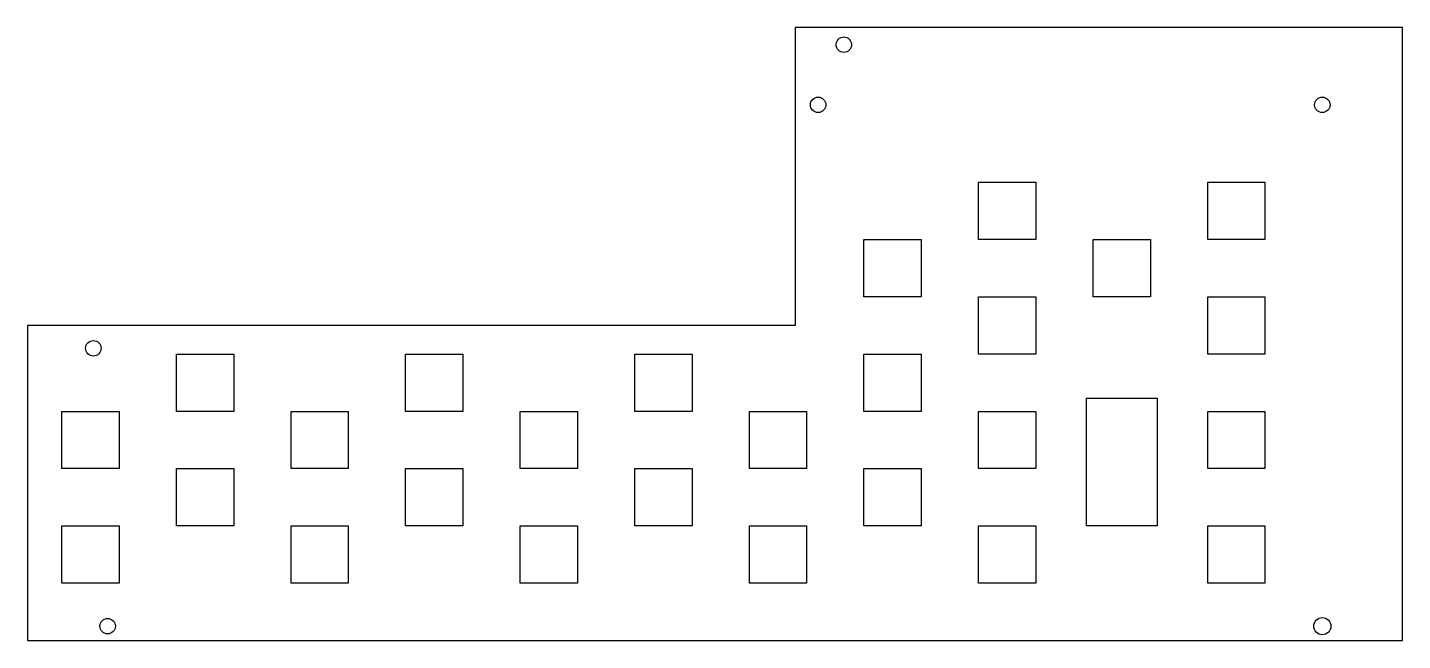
# Model space of a CAD drawing. Header units: millimetres. Extents: x -70 to 170, y 5 to 112.
import ezdxf

# ---------------------------------------------------------------- set-up
doc = ezdxf.new("R2010")
doc.units = ezdxf.units.MM
doc.layers.get('0').update_dxf_attribs({"linetype": 'CONTINUOUS'})

msp = doc.modelspace()

# ---------------------------------------------------------------- linework, layer by layer
for points in [[(170, 112), (64, 112), (64, 60), (56, 60), (26, 60), (16, 60), (-14, 60), (-24, 60), (-54, 60), (-64, 60), (-70, 60), (-70, 5), (170, 5)], [(96, 85), (106, 85), (106, 75), (96, 75)], [(136, 75), (136, 85), (146, 85), (146, 75)], [(76, 75), (86, 75), (86, 65), (76, 65)], [(116, 75), (126, 75), (126, 65), (116, 65)], [(96, 65), (106, 65), (106, 55), (96, 55)], [(136, 65), (146, 65), (146, 55), (136, 55)], [(-34, 45), (-44, 45), (-44, 55), (-34, 55)], [(6, 45), (-4, 45), (-4, 55), (6, 55)], [(46, 45), (36, 45), (36, 55), (46, 55)], [(86, 55), (86, 45), (76, 45), (76, 55)], [(114.85, 25), (114.85, 47.3), (127.15, 47.3), (127.15, 25)], [(-54, 35), (-64, 35), (-64, 45), (-54, 45)], [(-14, 35), (-24, 35), (-24, 45), (-14, 45)], [(26, 35), (16, 35), (16, 45), (26, 45)], [(66, 35), (56, 35), (56, 45), (66, 45)], [(106, 45), (106, 35), (96, 35), (96, 45)], [(136, 35), (136, 45), (146, 45), (146, 35)], [(-34, 35), (-34, 25), (-44, 25), (-44, 35)], [(6, 35), (6, 25), (-4, 25), (-4, 35)], [(46, 35), (46, 25), (36, 25), (36, 35)], [(86, 35), (86, 25), (76, 25), (76, 35)], [(-54, 25), (-54, 15), (-60, 15), (-64, 15), (-64, 25)], [(-14, 25), (-14, 15), (-24, 15), (-24, 25)], [(26, 25), (26, 15), (16, 15), (16, 25)], [(56, 25), (66, 25), (66, 15), (56, 15)], [(106, 25), (106, 15), (96, 15), (96, 25)], [(136, 15), (136, 25), (146, 25), (146, 15)]]:
    msp.add_lwpolyline(points, close=True)
for centre, radius in [((72.49, 109), 1.35), ((68, 98.5), 1.35), ((156, 98.5), 1.35), ((-58.5, 56), 1.35), ((-56.01, 7.5), 1.35), ((156, 7.5), 1.5)]:
    msp.add_circle(centre, radius)

doc.saveas('drawing.dxf')
